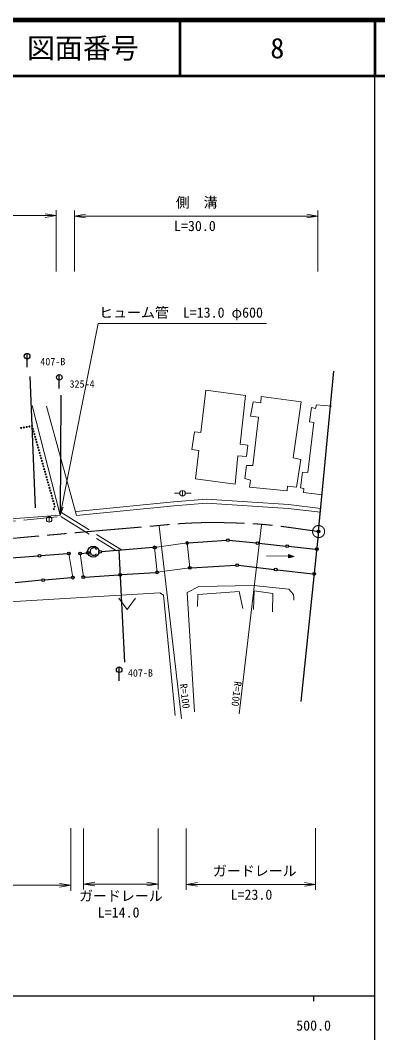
# Model space of a CAD drawing. Units: millimetres, scale not verified. Extents: x 40000 to 680000, y 20000 to 380000.
# Drawn here: x 515407 to 579500, y 198357 to 380000 of the extents above; entities that cross this region are included whole.
import ezdxf
from ezdxf.enums import TextEntityAlignment as Align

# ---------------------------------------------------------------- set-up
doc = ezdxf.new("R2010")
doc.units = ezdxf.units.MM
doc.header["$LTSCALE"] = 1000
doc.header["$PDMODE"] = 32
doc.header["$PDSIZE"] = 500
doc.linetypes.add('CHAIN', pattern=[18.5, 12, -1.5, 3.5, -1.5])
doc.linetypes.add('DASHED', pattern=[7.5, 6, -1.5])
for name, color, linetype, lineweight in [('M-BMK', 2, 'CHAIN', 13), ('M-BMK-OTRS', 5, 'Continuous', 25), ('M-STR-HTXT', 7, 'Continuous', 13), ('M-STR-STRC', 7, 'Continuous', 25), ('M-TTL', 2, 'Continuous', 140), ('M-TTL-BAND', 7, 'Continuous', 25), ('M-TTL-LINE', 7, 'Continuous', 50), ('M-WORK', 1, 'Continuous', 13)]:
    doc.layers.add(name, color=color, linetype=linetype, lineweight=lineweight)
doc.layers.add('M-OTRS', color=6, linetype='Continuous')
doc.layers.add('M-TTL-TXT', color=7, linetype='Continuous')
doc.styles.add('ＭＳ ゴシック', font='')
doc.styles.get('ＭＳ ゴシック').set_extended_font_data('MS Gothic')

# ---------------------------------------------------------------- blocks, each defined once
blk = doc.blocks.new('open_arrow')
at = {"color": 0, "linetype": 'Continuous', "lineweight": -2}
blk.add_lwpolyline([(7.5, 1.25), (0, 0), (7.5, -1.25)], dxfattribs=at)

msp = doc.modelspace()

# ---------------------------------------------------------------- linework, layer by layer
at = {"layer": 'M-BMK'}
msp.add_circle((568896, 288272), 1080, dxfattribs=at)
msp.add_open_spline([(469966, 282763), (502940, 285976), (511316, 286909), (537858, 289141), (540831, 289391), (542491, 289624), (545471, 289773), (548911, 289945), (550846, 289909), (554289, 289802), (560023, 289623), (562037, 289230), (568896, 288272)], degree=3, knots=[0, 0, 0, 0, 1, 1, 1, 2, 2, 2, 3, 3, 3, 4, 4, 4, 4], dxfattribs=at)
at = {"layer": 'M-BMK-OTRS'}
for q in [(571626, 317069), (565729, 257771)]:
    msp.add_line((568896, 288272), q, dxfattribs=at)
at = {"layer": 'M-OTRS'}
msp.add_point((568896, 288272), dxfattribs=at)
at = {"layer": 'M-STR-HTXT'}
for p, q in [((521860, 334911), (521860, 345949)), ((525121, 334918), (525121, 345867)), ((568763, 334918), (568763, 345867)), ((431451, 344949), (521860, 344949)), ((525121, 344867), (568763, 344867)), ((544333, 254726), (540323, 289239)), ((554677, 255571), (558635, 289503)), ((524470, 235079), (524470, 223808)), ((526748, 235000), (526748, 224027)), ((540106, 235000), (540106, 224027)), ((545174, 235000), (545174, 223973)), ((568362, 235079), (568362, 223973)), ((455268, 224808), (524470, 224808)), ((526748, 225027), (540106, 225027)), ((545174, 224973), (568362, 224973))]:
    msp.add_line(p, q, dxfattribs=at)
msp.add_lwpolyline([(522551, 291230), (529354, 325599), (559554, 325599)], dxfattribs=at)
at = {"layer": 'M-STR-STRC'}
for p, q in [((516635, 317741), (516635, 320241)), ((517099, 316091), (518102, 292554)), ((522405, 313942), (522405, 316442)), ((522693, 312766), (522551, 291230)), ((528134, 285146), (528249, 285301)), ((528249, 285301), (528404, 285407)), ((528404, 285407), (528683, 285409)), ((528683, 285409), (528845, 285357)), ((528845, 285357), (528955, 285247)), ((528955, 285247), (529013, 285079)), ((539250, 285418), (529988, 284655)), ((545573, 286239), (552365, 286725)), ((552863, 286718), (557683, 286222)), ((558180, 286170), (563000, 285674)), ((563498, 285623), (568318, 285127)), ((518603, 283879), (513825, 283498)), ((523881, 284299), (519102, 283919)), ((526390, 284345), (527263, 284440)), ((528028, 284860), (528080, 285079)), ((528028, 284530), (528028, 284860)), ((528075, 284318), (528028, 284530)), ((528188, 284150), (528075, 284318)), ((528080, 285079), (528134, 285146)), ((528294, 284042), (528188, 284150)), ((528411, 283985), (528294, 284042)), ((528685, 283985), (528411, 283985)), ((528847, 284037), (528685, 283985)), ((528957, 284152), (528847, 284037)), ((529007, 284253), (528957, 284152)), ((534131, 264859), (533161, 284907)), ((546052, 281774), (554060, 282242)), ((554558, 282228), (560960, 281490)), ((524570, 279989), (519774, 279566)), ((526966, 280112), (533074, 280510)), ((533573, 280543), (539681, 280941)), ((561456, 281432), (567857, 280694)), ((519276, 279522), (514479, 279099)), ((533146, 261481), (533146, 263981))]:
    msp.add_line(p, q, dxfattribs=at)
for centre, radius in [((516635, 319741), 500), ((522405, 315942), 500), ((528491, 284670), 1000), ((528491, 284670), 1000), ((539499, 285438), 250), ((545324, 286221), 250), ((552614, 286743), 250), ((557932, 286196), 250), ((563249, 285649), 250), ((568566, 285102), 250), ((518853, 283899), 250), ((524130, 284319), 250), ((526142, 284318), 250), ((527511, 284467), 250), ((529738, 284635), 250), ((545802, 281759), 250), ((554310, 282257), 250), ((561208, 281461), 250), ((519525, 279544), 250), ((524819, 280010), 250), ((526716, 280095), 250), ((533323, 280526), 250), ((539930, 280957), 250), ((568106, 280665), 250), ((533146, 263481), 500)]:
    msp.add_circle(centre, radius, dxfattribs=at)
at = {"layer": 'M-TTL'}
msp.add_line((680000, 380000), (40000, 380000), dxfattribs=at)
at = {"layer": 'M-TTL-BAND'}
for p, q in [((579000, 20000), (579000, 370000)), ((40000, 205000), (579000, 205000)), ((568000, 205000), (568000, 204000))]:
    msp.add_line(p, q, dxfattribs=at)
at = {"layer": 'M-TTL-LINE'}
for p, q in [((543997, 380000), (543997, 370000)), ((579000, 380000), (579000, 370000)), ((40000, 370000), (680000, 370000))]:
    msp.add_line(p, q, dxfattribs=at)
at = {"layer": 'M-WORK'}
for p, q in [((547760, 306044), (548674, 313643)), ((548674, 313643), (555781, 312658)), ((555781, 312658), (554831, 303968)), ((558560, 311356), (558596, 312482)), ((558596, 312482), (565773, 311568)), ((522551, 291230), (517543, 310873)), ((520085, 310741), (525503, 291180)), ((556696, 308964), (557188, 311532)), ((557188, 311532), (558560, 311356)), ((565773, 311568), (564330, 301470)), ((568517, 311005), (568341, 310371)), ((571280, 310773), (568517, 311005)), ((558138, 308788), (556696, 308964)), ((567637, 310547), (567285, 307979)), ((568341, 310371), (567637, 310547)), ((557083, 300098), (558138, 308788)), ((568024, 307838), (566969, 298867)), ((567285, 307979), (568024, 307838)), ((546176, 302983), (546669, 306150)), ((546669, 306150), (547760, 306044)), ((554831, 303968), (556203, 303792)), ((556203, 303792), (555992, 301717)), ((547443, 302807), (546176, 302983)), ((546810, 297706), (547443, 302807)), ((554409, 301857), (553952, 296756)), ((555992, 301717), (554409, 301857)), ((555675, 297776), (555957, 300134)), ((555957, 300134), (557083, 300098)), ((564330, 301470), (565737, 301224)), ((565737, 301224), (564963, 296228)), ((566019, 298902), (565667, 296088)), ((566969, 298867), (566019, 298902)), ((553952, 296756), (546810, 297706)), ((556696, 297495), (555675, 297776)), ((556485, 296264), (556696, 297495)), ((563239, 295560), (556485, 296264)), ((563310, 296404), (563239, 295560)), ((564963, 296228), (563310, 296404)), ((565667, 296088), (566230, 296017)), ((544026, 295138), (543083, 295140)), ((544503, 294644), (544503, 295644)), ((545003, 295146), (546047, 295149)), ((566230, 296017), (566160, 295278)), ((566160, 295278), (569622, 294886)), ((525434, 291876), (542902, 293600)), ((525503, 291180), (542971, 292904)), ((542913, 293601), (548718, 294076)), ((542971, 292904), (548775, 293379)), ((548775, 293379), (563446, 292429)), ((548821, 294077), (563491, 293127)), ((563530, 293124), (569290, 292430)), ((493510, 289017), (522551, 291230)), ((520595, 289948), (520595, 290948)), ((563446, 292429), (569224, 291733)), ((539930, 280957), (539499, 285438)), ((545324, 286221), (545802, 281759)), ((524130, 284319), (524819, 280010)), ((526142, 284318), (526716, 280095)), ((559529, 283940), (563506, 283836)), ((563513, 284136), (563498, 283536)), ((564505, 283810), (563498, 283536)), ((563699, 283591), (563499, 283596)), ((563501, 283656), (563901, 283646)), ((564102, 283701), (563502, 283716)), ((563504, 283776), (564304, 283756)), ((564505, 283810), (563506, 283836)), ((563507, 283896), (564307, 283876)), ((564108, 283941), (563509, 283956)), ((563510, 284016), (563910, 284006)), ((563712, 284071), (563512, 284076)), ((564505, 283810), (563513, 284136)), ((547422, 278403), (545354, 277312)), ((547422, 278403), (557251, 278609)), ((557251, 278609), (563566, 277944)), ((564399, 276996), (563566, 277944)), ((507627, 275323), (540418, 277305)), ((533077, 276307), (534577, 274307)), ((534577, 274307), (536077, 276307)), ((540418, 277305), (541107, 276831)), ((541107, 276831), (543175, 255243)), ((545354, 277312), (546636, 255936)), ((547221, 276967), (547193, 274841)), ((554633, 277542), (547221, 276967)), ((555322, 274439), (554633, 277542)), ((557333, 277657), (557218, 274267)), ((560694, 277168), (557333, 277657)), ((560608, 273894), (560694, 277168)), ((564457, 276306), (564399, 276996)), ((564485, 275962), (564457, 276306))]:
    msp.add_line(p, q, dxfattribs=at)
at = {"layer": 'M-WORK', "linetype": 'DASHED'}
for p, q in [((493670, 288206), (522656, 290960)), ((522656, 290960), (532671, 284815)), ((522680, 291734), (533539, 284979)), ((539499, 285438), (545324, 286221)), ((539930, 280957), (545802, 281759))]:
    msp.add_line(p, q, dxfattribs=at)
at = {"layer": 'M-WORK'}
for centre, radius in [((516060, 306944), 100), ((516552, 307031), 100), ((517044, 307119), 100), ((517527, 307192), 100), ((515568, 306856), 100), ((517663, 306710), 100), ((517799, 306229), 100), ((517934, 305748), 100), ((518070, 305267), 100), ((518206, 304786), 100), ((518342, 304304), 100), ((518477, 303823), 100), ((518613, 303342), 100), ((518749, 302861), 100), ((518884, 302379), 100), ((519020, 301898), 100), ((519156, 301417), 100), ((519292, 300936), 100), ((519427, 300455), 100), ((519563, 299973), 100), ((519699, 299492), 100), ((519835, 299011), 100), ((519970, 298530), 100), ((520106, 298048), 100), ((520242, 297567), 100), ((520377, 297086), 100), ((520513, 296605), 100), ((520649, 296123), 100), ((520785, 295642), 100), ((520920, 295161), 100), ((521056, 294680), 100), ((521192, 294199), 100), ((544503, 295144), 500), ((521328, 293717), 100), ((521463, 293236), 100), ((521573, 292756), 100), ((520595, 290448), 500), ((521411, 292282), 100)]:
    msp.add_circle(centre, radius, dxfattribs=at)

# ---------------------------------------------------------------- block references
at = {"layer": 'M-STR-HTXT'}
for p, xscale, yscale, rotation in [((521860, 344949), 267, 267, 180), ((568763, 344867), 267, 267, 180), ((522551, 291230), 200, 200, 78.8), ((540106, 225027), 267, 267, 180), ((568362, 224973), 267, 267, 180), ((524470, 224808), 267, 267, 180)]:
    msp.add_blockref('open_arrow', p, dxfattribs=dict(at, xscale=xscale, yscale=yscale, rotation=rotation))
at = {"layer": 'M-STR-HTXT', "xscale": 267, "yscale": 267}
for p in [(525121, 344867), (526748, 225027), (545174, 224973)]:
    msp.add_blockref('open_arrow', p, dxfattribs=at)

# ---------------------------------------------------------------- texts
at = {"layer": 'M-STR-HTXT', "style": 'ＭＳ ゴシック'}
for s, p in [('側\u3000溝', (543290, 345855)), ('ヒューム管\u3000L=13.0 φ600', (529554, 326099)), ('ガードレール', (549949, 225929)), ('ガードレール', (525946, 221444))]:
    msp.add_text(s, height=1833, dxfattribs=at).set_placement(p, align=Align.BOTTOM_LEFT)
for s, p in [('L=30.0', (546721, 341633)), ('L=23.0', (556855, 221669)), ('L=14.0', (533044, 218480))]:
    msp.add_text(s, height=1833, dxfattribs=at).set_placement(p, align=Align.BOTTOM_CENTER)
for rotation, p in [(276.628, (543620, 260862)), (263.157, (553419, 261510))]:
    msp.add_text('R=100', height=1320, rotation=rotation, dxfattribs=at).set_placement(p, align=Align.BOTTOM_LEFT)
at = {"layer": 'M-STR-STRC', "style": 'ＭＳ ゴシック'}
for s, p in [('407-B', (519000, 317706)), ('325-4', (524242, 313695)), ('407-B', (534701, 261851))]:
    msp.add_text(s, height=1320, dxfattribs=at).set_placement(p, align=Align.BOTTOM_LEFT)
at = {"layer": 'M-TTL-BAND', "style": 'ＭＳ ゴシック'}
msp.add_text('500.0', height=1833, dxfattribs=at).set_placement((568000, 198195), align=Align.BOTTOM_CENTER)
at = {"layer": 'M-TTL-TXT', "style": 'ＭＳ ゴシック'}
for s, p in [('図面番号', (526622, 375000)), ('8', (561497, 375000))]:
    msp.add_text(s, height=3666, dxfattribs=at).set_placement(p, align=Align.MIDDLE_CENTER)

doc.saveas('drawing.dxf')
